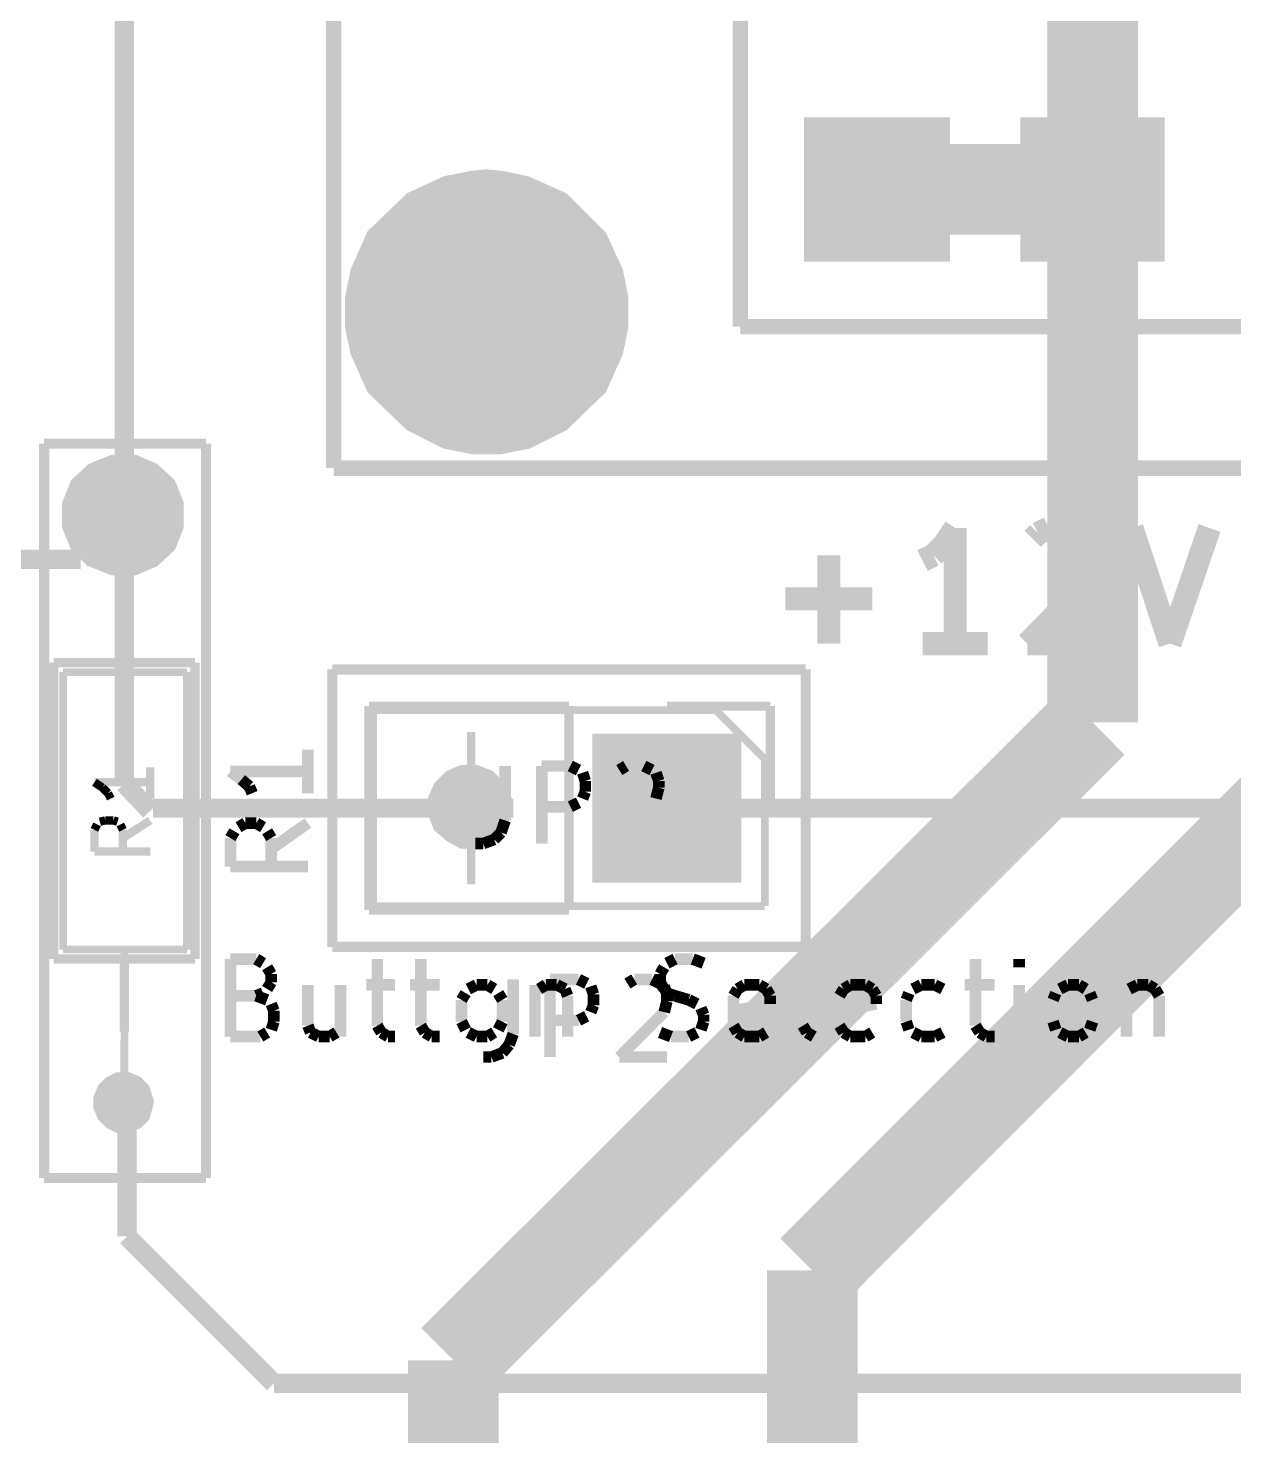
# Model space of a CAD drawing. Header units: millimetres. Extents: x 10 to 287, y 10 to 200.
# Drawn here: x 77.7 to 93.34, y 78.41 to 96.67 of the extents above; entities that cross this region are included whole.
import ezdxf

# ---------------------------------------------------------------- set-up
doc = ezdxf.new("R2010")
doc.units = ezdxf.units.MM
doc.layers.add('H', color=7, linetype='Continuous')
doc.layers.add('P', color=7, linetype='Continuous')

msp = doc.modelspace()

# ---------------------------------------------------------------- hatches: boundary and pattern name
at = {"layer": 'H', "linetype": 'Continuous'}
for points in [[(88.706, 94.121), (88.6, 94.121), (88.424, 94.192), (88.3, 94.333), (88.23, 94.492), (88.23, 94.597), (88.23, 94.686), (88.3, 94.862), (88.424, 94.985), (88.6, 95.074), (88.706, 95.074), (88.794, 95.074), (88.971, 94.985), (89.094, 94.862), (89.182, 94.686), (89.182, 94.597), (89.182, 94.492), (89.094, 94.333), (88.971, 94.192), (88.794, 94.121), (88.706, 94.121)], [(88.706, 94.121), (88.6, 94.121), (88.424, 94.192), (88.3, 94.333), (88.23, 94.492), (88.23, 94.597), (88.23, 94.686), (88.3, 94.862), (88.424, 94.985), (88.6, 95.074), (88.706, 95.074), (88.794, 95.074), (88.971, 94.985), (89.094, 94.862), (89.182, 94.686), (89.182, 94.597), (89.182, 94.492), (89.094, 94.333), (88.971, 94.192), (88.794, 94.121), (88.706, 94.121)], [(88.3, 94.139), (88.3, 95.003), (89.147, 95.003), (89.147, 94.139), (88.3, 94.139)], [(88.3, 94.139), (88.3, 95.003), (89.147, 95.003), (89.147, 94.139), (88.3, 94.139)], [(91.493, 94.121), (91.387, 94.121), (91.228, 94.192), (91.087, 94.333), (91.017, 94.492), (91.017, 94.597), (91.017, 94.686), (91.087, 94.862), (91.228, 94.985), (91.387, 95.074), (91.493, 95.074), (91.599, 95.074), (91.758, 94.985), (91.899, 94.862), (91.969, 94.686), (91.969, 94.597), (91.969, 94.492), (91.899, 94.333), (91.758, 94.192), (91.599, 94.121), (91.493, 94.121)], [(91.493, 94.121), (91.387, 94.121), (91.228, 94.192), (91.087, 94.333), (91.017, 94.492), (91.017, 94.597), (91.017, 94.686), (91.087, 94.862), (91.228, 94.985), (91.387, 95.074), (91.493, 95.074), (91.599, 95.074), (91.758, 94.985), (91.899, 94.862), (91.969, 94.686), (91.969, 94.597), (91.969, 94.492), (91.899, 94.333), (91.758, 94.192), (91.599, 94.121), (91.493, 94.121)], [(91.087, 94.139), (91.087, 95.003), (91.952, 95.003), (91.952, 94.139), (91.087, 94.139)], [(91.087, 94.139), (91.087, 95.003), (91.952, 95.003), (91.952, 94.139), (91.087, 94.139)], [(83.661, 91.193), (83.485, 91.211), (83.132, 91.281), (82.656, 91.493), (82.18, 91.987), (81.95, 92.445), (81.88, 92.798), (81.88, 92.975), (81.88, 93.169), (81.95, 93.504), (82.18, 93.98), (82.656, 94.456), (83.132, 94.686), (83.467, 94.756), (83.661, 94.756), (83.838, 94.756), (84.19, 94.686), (84.649, 94.456), (85.143, 93.98), (85.355, 93.504), (85.425, 93.169), (85.443, 92.975), (85.425, 92.798), (85.355, 92.445), (85.143, 91.987), (84.667, 91.493), (84.19, 91.281), (83.838, 91.211), (83.661, 91.193)], [(83.661, 91.193), (83.485, 91.211), (83.132, 91.281), (82.656, 91.493), (82.18, 91.987), (81.95, 92.445), (81.88, 92.798), (81.88, 92.975), (81.88, 93.169), (81.95, 93.504), (82.18, 93.98), (82.656, 94.456), (83.132, 94.686), (83.467, 94.756), (83.661, 94.756), (83.838, 94.756), (84.19, 94.686), (84.649, 94.456), (85.143, 93.98), (85.355, 93.504), (85.425, 93.169), (85.443, 92.975), (85.425, 92.798), (85.355, 92.445), (85.143, 91.987), (84.667, 91.493), (84.19, 91.281), (83.838, 91.211), (83.661, 91.193)], [(83.661, 91.405), (83.344, 91.422), (82.779, 91.652), (82.338, 92.093), (82.109, 92.657), (82.074, 92.975), (82.109, 93.31), (82.338, 93.857), (82.779, 94.298), (83.326, 94.544), (83.661, 94.562), (83.979, 94.544), (84.543, 94.298), (84.984, 93.857), (85.213, 93.31), (85.231, 92.975), (85.213, 92.657), (84.984, 92.093), (84.543, 91.652), (83.979, 91.422), (83.661, 91.405)], [(83.661, 91.405), (83.344, 91.422), (82.779, 91.652), (82.338, 92.093), (82.109, 92.657), (82.074, 92.975), (82.109, 93.31), (82.338, 93.857), (82.779, 94.298), (83.326, 94.544), (83.661, 94.562), (83.979, 94.544), (84.543, 94.298), (84.984, 93.857), (85.213, 93.31), (85.231, 92.975), (85.213, 92.657), (84.984, 92.093), (84.543, 91.652), (83.979, 91.422), (83.661, 91.405)], [(78.952, 89.623), (78.793, 89.623), (78.528, 89.747), (78.334, 89.941), (78.228, 90.205), (78.211, 90.346), (78.228, 90.488), (78.334, 90.752), (78.528, 90.964), (78.793, 91.07), (78.952, 91.087), (79.093, 91.07), (79.357, 90.964), (79.551, 90.752), (79.657, 90.488), (79.675, 90.346), (79.657, 90.205), (79.551, 89.941), (79.357, 89.747), (79.093, 89.623), (78.952, 89.623)], [(78.952, 89.623), (78.793, 89.623), (78.528, 89.747), (78.334, 89.941), (78.228, 90.205), (78.211, 90.346), (78.228, 90.488), (78.334, 90.752), (78.528, 90.964), (78.793, 91.07), (78.952, 91.087), (79.093, 91.07), (79.357, 90.964), (79.551, 90.752), (79.657, 90.488), (79.675, 90.346), (79.657, 90.205), (79.551, 89.941), (79.357, 89.747), (79.093, 89.623), (78.952, 89.623)], [(78.952, 90.029), (78.881, 90.029), (78.758, 90.082), (78.669, 90.17), (78.617, 90.276), (78.617, 90.346), (78.617, 90.417), (78.669, 90.523), (78.758, 90.629), (78.881, 90.664), (78.952, 90.682), (79.005, 90.664), (79.128, 90.629), (79.216, 90.523), (79.269, 90.417), (79.269, 90.346), (79.269, 90.276), (79.216, 90.17), (79.128, 90.082), (79.005, 90.029), (78.952, 90.029)], [(78.952, 90.029), (78.881, 90.029), (78.758, 90.082), (78.669, 90.17), (78.617, 90.276), (78.617, 90.346), (78.617, 90.417), (78.669, 90.523), (78.758, 90.629), (78.881, 90.664), (78.952, 90.682), (79.005, 90.664), (79.128, 90.629), (79.216, 90.523), (79.269, 90.417), (79.269, 90.346), (79.269, 90.276), (79.216, 90.17), (79.128, 90.082), (79.005, 90.029), (78.952, 90.029)], [(85.09, 85.654), (85.09, 87.454), (86.907, 87.454), (86.907, 85.654), (85.09, 85.654)], [(85.09, 85.654), (85.09, 87.454), (86.907, 87.454), (86.907, 85.654), (85.09, 85.654)], [(83.432, 86.095), (83.344, 86.095), (83.167, 86.166), (83.044, 86.289), (82.973, 86.466), (82.956, 86.572), (82.973, 86.66), (83.044, 86.836), (83.167, 86.96), (83.344, 87.048), (83.432, 87.048), (83.538, 87.048), (83.714, 86.96), (83.838, 86.836), (83.908, 86.66), (83.926, 86.572), (83.908, 86.466), (83.838, 86.289), (83.714, 86.166), (83.538, 86.095), (83.432, 86.095)], [(83.432, 86.095), (83.344, 86.095), (83.167, 86.166), (83.044, 86.289), (82.973, 86.466), (82.956, 86.572), (82.973, 86.66), (83.044, 86.836), (83.167, 86.96), (83.344, 87.048), (83.432, 87.048), (83.538, 87.048), (83.714, 86.96), (83.838, 86.836), (83.908, 86.66), (83.926, 86.572), (83.908, 86.466), (83.838, 86.289), (83.714, 86.166), (83.538, 86.095), (83.432, 86.095)], [(85.972, 86.095), (85.884, 86.095), (85.707, 86.166), (85.584, 86.289), (85.513, 86.466), (85.496, 86.572), (85.513, 86.66), (85.584, 86.836), (85.707, 86.96), (85.884, 87.048), (85.972, 87.048), (86.078, 87.048), (86.237, 86.96), (86.378, 86.836), (86.448, 86.66), (86.466, 86.572), (86.448, 86.466), (86.378, 86.289), (86.237, 86.166), (86.078, 86.095), (85.972, 86.095)], [(85.972, 86.095), (85.884, 86.095), (85.707, 86.166), (85.584, 86.289), (85.513, 86.466), (85.496, 86.572), (85.513, 86.66), (85.584, 86.836), (85.707, 86.96), (85.884, 87.048), (85.972, 87.048), (86.078, 87.048), (86.237, 86.96), (86.378, 86.836), (86.448, 86.66), (86.466, 86.572), (86.448, 86.466), (86.378, 86.289), (86.237, 86.166), (86.078, 86.095), (85.972, 86.095)], [(78.952, 82.391), (78.881, 82.409), (78.758, 82.462), (78.669, 82.55), (78.617, 82.656), (78.617, 82.726), (78.617, 82.797), (78.669, 82.903), (78.758, 83.009), (78.881, 83.062), (78.952, 83.062), (79.005, 83.062), (79.128, 83.009), (79.216, 82.903), (79.269, 82.797), (79.269, 82.726), (79.269, 82.656), (79.216, 82.55), (79.128, 82.462), (79.005, 82.409), (78.952, 82.391)], [(78.952, 82.391), (78.881, 82.409), (78.758, 82.462), (78.669, 82.55), (78.617, 82.656), (78.617, 82.726), (78.617, 82.797), (78.669, 82.903), (78.758, 83.009), (78.881, 83.062), (78.952, 83.062), (79.005, 83.062), (79.128, 83.009), (79.216, 82.903), (79.269, 82.797), (79.269, 82.726), (79.269, 82.656), (79.216, 82.55), (79.128, 82.462), (79.005, 82.409), (78.952, 82.391)]]:
    msp.add_hatch(color=256, dxfattribs=at).paths.add_polyline_path(points)

# ---------------------------------------------------------------- linework, layer by layer
at = {"layer": 'P'}
for points, const_width in [([(81.668, 118.269), (81.668, 90.964)], 0.2), ([(81.668, 118.269), (81.668, 90.964)], 0.2), ([(86.942, 114.9), (86.942, 92.798)], 0.2), ([(86.942, 114.9), (86.942, 92.798)], 0.2), ([(86.942, 114.9), (86.942, 92.798)], 0.2), ([(86.942, 114.9), (86.942, 92.798)], 0.2), ([(86.942, 114.9), (86.942, 92.798)], 0.2), ([(86.942, 114.9), (86.942, 92.798)], 0.2), ([(91.511, 94.58), (91.511, 108.497)], 1.177), ([(91.511, 94.58), (91.511, 108.497)], 1.177), ([(78.952, 99.801), (78.952, 90.329)], 0.25), ([(78.952, 99.801), (78.952, 90.329)], 0.25), ([(81.668, 97.614), (81.668, 90.964)], 0.2), ([(81.668, 97.614), (81.668, 90.964)], 0.2), ([(89.147, 94.156), (89.147, 95.003), (88.283, 95.003), (88.283, 94.156), (89.147, 94.156)], 1.027), ([(89.147, 94.156), (89.147, 95.003), (88.283, 95.003), (88.283, 94.156), (89.147, 94.156)], 1.027), ([(91.934, 94.156), (91.934, 95.003), (91.087, 95.003), (91.087, 94.156), (91.934, 94.156)], 1.027), ([(91.934, 94.156), (91.934, 95.003), (91.087, 95.003), (91.087, 94.156), (91.934, 94.156)], 1.027), ([(91.511, 94.58), (88.706, 94.58)], 1.177), ([(91.511, 94.58), (88.706, 94.58)], 1.177), ([(89.165, 94.597), (89.165, 94.703), (89.094, 94.88), (88.971, 95.003), (88.794, 95.074), (88.688, 95.074), (88.6, 95.074), (88.424, 95.003), (88.3, 94.88), (88.212, 94.703), (88.212, 94.597), (88.212, 94.509), (88.3, 94.333), (88.424, 94.209), (88.6, 94.139), (88.688, 94.121), (88.794, 94.139), (88.971, 94.209), (89.094, 94.333), (89.165, 94.509), (89.165, 94.597), (89.165, 94.597)], 0.132), ([(89.165, 94.597), (89.165, 94.703), (89.094, 94.88), (88.971, 95.003), (88.794, 95.074), (88.688, 95.074), (88.6, 95.074), (88.424, 95.003), (88.3, 94.88), (88.212, 94.703), (88.212, 94.597), (88.212, 94.509), (88.3, 94.333), (88.424, 94.209), (88.6, 94.139), (88.688, 94.121), (88.794, 94.139), (88.971, 94.209), (89.094, 94.333), (89.165, 94.509), (89.165, 94.597), (89.165, 94.597)], 0.132), ([(91.511, 87.665), (91.511, 94.58)], 1.177), ([(91.511, 87.665), (91.511, 94.58)], 1.177), ([(91.969, 94.597), (91.952, 94.703), (91.881, 94.88), (91.758, 95.003), (91.581, 95.074), (91.493, 95.074), (91.387, 95.074), (91.211, 95.003), (91.087, 94.88), (91.017, 94.703), (90.999, 94.597), (91.017, 94.509), (91.087, 94.333), (91.211, 94.209), (91.387, 94.139), (91.493, 94.121), (91.581, 94.139), (91.758, 94.209), (91.881, 94.333), (91.952, 94.509), (91.969, 94.597), (91.969, 94.597)], 0.132), ([(91.969, 94.597), (91.952, 94.703), (91.881, 94.88), (91.758, 95.003), (91.581, 95.074), (91.493, 95.074), (91.387, 95.074), (91.211, 95.003), (91.087, 94.88), (91.017, 94.703), (90.999, 94.597), (91.017, 94.509), (91.087, 94.333), (91.211, 94.209), (91.387, 94.139), (91.493, 94.121), (91.581, 94.139), (91.758, 94.209), (91.881, 94.333), (91.952, 94.509), (91.969, 94.597), (91.969, 94.597)], 0.132), ([(85.425, 92.992), (85.425, 93.169), (85.355, 93.521), (85.143, 93.98), (84.649, 94.474), (84.173, 94.686), (83.838, 94.756), (83.644, 94.774), (83.467, 94.756), (83.114, 94.686), (82.656, 94.474), (82.162, 93.998), (81.95, 93.521), (81.88, 93.169), (81.88, 92.992), (81.88, 92.798), (81.95, 92.463), (82.162, 91.987), (82.656, 91.511), (83.114, 91.281), (83.467, 91.211), (83.661, 91.211), (83.838, 91.211), (84.19, 91.281), (84.649, 91.511), (85.143, 91.987), (85.355, 92.463), (85.425, 92.798), (85.425, 92.992), (85.425, 92.992)], 0.132), ([(85.425, 92.992), (85.425, 93.169), (85.355, 93.521), (85.143, 93.98), (84.649, 94.474), (84.173, 94.686), (83.838, 94.756), (83.644, 94.774), (83.467, 94.756), (83.114, 94.686), (82.656, 94.474), (82.162, 93.998), (81.95, 93.521), (81.88, 93.169), (81.88, 92.992), (81.88, 92.798), (81.95, 92.463), (82.162, 91.987), (82.656, 91.511), (83.114, 91.281), (83.467, 91.211), (83.661, 91.211), (83.838, 91.211), (84.19, 91.281), (84.649, 91.511), (85.143, 91.987), (85.355, 92.463), (85.425, 92.798), (85.425, 92.992), (85.425, 92.992)], 0.132), ([(85.231, 92.992), (85.213, 93.31), (84.967, 93.874), (84.543, 94.298), (83.979, 94.544), (83.644, 94.562), (83.326, 94.544), (82.762, 94.298), (82.338, 93.874), (82.091, 93.31), (82.074, 92.992), (82.091, 92.657), (82.338, 92.093), (82.762, 91.669), (83.326, 91.422), (83.661, 91.405), (83.979, 91.422), (84.543, 91.669), (84.967, 92.093), (85.213, 92.657), (85.231, 92.992), (85.231, 92.992)], 0.132), ([(85.231, 92.992), (85.213, 93.31), (84.967, 93.874), (84.543, 94.298), (83.979, 94.544), (83.644, 94.562), (83.326, 94.544), (82.762, 94.298), (82.338, 93.874), (82.091, 93.31), (82.074, 92.992), (82.091, 92.657), (82.338, 92.093), (82.762, 91.669), (83.326, 91.422), (83.661, 91.405), (83.979, 91.422), (84.543, 91.669), (84.967, 92.093), (85.213, 92.657), (85.231, 92.992), (85.231, 92.992)], 0.132), ([(86.942, 92.798), (103.699, 92.798)], 0.2), ([(86.942, 92.798), (103.699, 92.798)], 0.2), ([(86.942, 92.798), (103.699, 92.798)], 0.2), ([(86.942, 92.798), (103.699, 92.798)], 0.2), ([(86.942, 92.798), (103.699, 92.798)], 0.2), ([(86.942, 92.798), (103.699, 92.798)], 0.2), ([(99.378, 92.075), (87.877, 80.557)], 1.177), ([(99.378, 92.075), (87.877, 80.557)], 1.177), ([(77.911, 91.281), (77.911, 81.756)], 0.132), ([(80.01, 91.281), (77.911, 91.281)], 0.132), ([(77.911, 91.281), (77.911, 81.756)], 0.132), ([(80.01, 91.281), (77.911, 91.281)], 0.132), ([(80.01, 81.756), (80.01, 91.281)], 0.132), ([(80.01, 81.756), (80.01, 91.281)], 0.132), ([(79.657, 90.364), (79.657, 90.505), (79.551, 90.77), (79.34, 90.964), (79.093, 91.07), (78.934, 91.087), (78.793, 91.07), (78.528, 90.964), (78.317, 90.77), (78.211, 90.505), (78.211, 90.364), (78.211, 90.205), (78.317, 89.941), (78.528, 89.747), (78.793, 89.641), (78.934, 89.623), (79.093, 89.641), (79.34, 89.747), (79.551, 89.941), (79.657, 90.205), (79.657, 90.364), (79.657, 90.364)], 0.132), ([(79.657, 90.364), (79.657, 90.505), (79.551, 90.77), (79.34, 90.964), (79.093, 91.07), (78.934, 91.087), (78.793, 91.07), (78.528, 90.964), (78.317, 90.77), (78.211, 90.505), (78.211, 90.364), (78.211, 90.205), (78.317, 89.941), (78.528, 89.747), (78.793, 89.641), (78.934, 89.623), (79.093, 89.641), (79.34, 89.747), (79.551, 89.941), (79.657, 90.205), (79.657, 90.364), (79.657, 90.364)], 0.132), ([(109.467, 90.964), (81.668, 90.964)], 0.2), ([(109.467, 90.964), (81.668, 90.964)], 0.2), ([(79.269, 90.364), (79.216, 90.54), (79.128, 90.629), (79.005, 90.682), (78.863, 90.682), (78.758, 90.629), (78.669, 90.54), (78.617, 90.417), (78.617, 90.293), (78.669, 90.17), (78.758, 90.082), (78.863, 90.029), (79.005, 90.029), (79.128, 90.082), (79.216, 90.17), (79.252, 90.293), (79.269, 90.364), (79.269, 90.364)], 0.132), ([(79.269, 90.364), (79.216, 90.54), (79.128, 90.629), (79.005, 90.682), (78.863, 90.682), (78.758, 90.629), (78.669, 90.54), (78.617, 90.417), (78.617, 90.293), (78.669, 90.17), (78.758, 90.082), (78.863, 90.029), (79.005, 90.029), (79.128, 90.082), (79.216, 90.17), (79.252, 90.293), (79.269, 90.364), (79.269, 90.364)], 0.132), ([(78.387, 89.782), (78.952, 90.329)], 0.25), ([(78.387, 89.782), (78.952, 90.329)], 0.25), ([(78.952, 86.872), (78.952, 90.329)], 0.25), ([(78.952, 86.872), (78.952, 90.329)], 0.25), ([(78.952, 90.329), (78.952, 88.318)], 0.1), ([(78.952, 90.329), (78.952, 88.318)], 0.1), ([(89.729, 90.188), (89.588, 89.976)], 0.3), ([(89.729, 90.188), (89.588, 89.976)], 0.3), ([(89.729, 88.688), (89.729, 90.188)], 0.3), ([(89.729, 88.688), (89.729, 90.188)], 0.3), ([(90.734, 90.047), (90.805, 90.117)], 0.3), ([(90.734, 90.047), (90.805, 90.117)], 0.3), ([(90.805, 90.117), (90.946, 90.188)], 0.3), ([(90.805, 90.117), (90.946, 90.188)], 0.3), ([(90.946, 90.188), (91.299, 90.188)], 0.3), ([(90.946, 90.188), (91.299, 90.188)], 0.3), ([(91.299, 90.188), (91.44, 90.117)], 0.3), ([(91.299, 90.188), (91.44, 90.117)], 0.3), ([(91.44, 90.117), (91.511, 90.047)], 0.3), ([(91.44, 90.117), (91.511, 90.047)], 0.3), ([(92.022, 90.188), (92.516, 88.688)], 0.3), ([(92.022, 90.188), (92.516, 88.688)], 0.3), ([(92.516, 88.688), (93.028, 90.188)], 0.3), ([(92.516, 88.688), (93.028, 90.188)], 0.3), ([(89.588, 89.976), (89.447, 89.835)], 0.3), ([(89.588, 89.976), (89.447, 89.835)], 0.3), ([(91.511, 90.047), (91.599, 89.905)], 0.3), ([(91.511, 90.047), (91.599, 89.905)], 0.3), ([(91.599, 89.905), (91.599, 89.764)], 0.3), ([(91.599, 89.905), (91.599, 89.764)], 0.3), ([(75.618, 89.782), (78.387, 89.782)], 0.25), ([(75.618, 89.782), (78.387, 89.782)], 0.25), ([(88.089, 88.688), (88.089, 89.835)], 0.3), ([(88.089, 88.688), (88.089, 89.835)], 0.3), ([(89.447, 89.835), (89.306, 89.764)], 0.3), ([(89.447, 89.835), (89.306, 89.764)], 0.3), ([(91.599, 89.764), (91.511, 89.553)], 0.3), ([(91.599, 89.764), (91.511, 89.553)], 0.3), ([(91.511, 89.553), (90.664, 88.688)], 0.3), ([(91.511, 89.553), (90.664, 88.688)], 0.3), ([(78.952, 89.394), (78.952, 88.441)], 0.12), ([(78.952, 89.394), (78.952, 88.441)], 0.12), ([(87.524, 89.27), (88.653, 89.27)], 0.3), ([(87.524, 89.27), (88.653, 89.27)], 0.3), ([(90.152, 88.688), (89.306, 88.688)], 0.3), ([(90.152, 88.688), (89.306, 88.688)], 0.3), ([(90.664, 88.688), (91.599, 88.688)], 0.3), ([(90.664, 88.688), (91.599, 88.688)], 0.3), ([(78.034, 88.441), (78.034, 84.596)], 0.12), ([(79.869, 88.441), (78.034, 88.441)], 0.12), ([(78.034, 88.441), (78.034, 84.596)], 0.12), ([(79.869, 88.441), (78.034, 88.441)], 0.12), ([(79.869, 84.596), (79.869, 88.441)], 0.12), ([(79.869, 84.596), (79.869, 88.441)], 0.12), ([(81.65, 88.353), (81.65, 84.755)], 0.132), ([(87.789, 88.353), (81.65, 88.353)], 0.132), ([(81.65, 88.353), (81.65, 84.755)], 0.132), ([(87.789, 88.353), (81.65, 88.353)], 0.132), ([(87.789, 84.755), (87.789, 88.353)], 0.132), ([(87.789, 84.755), (87.789, 88.353)], 0.132), ([(78.158, 88.318), (78.158, 84.72)], 0.1), ([(79.763, 88.318), (78.158, 88.318)], 0.1), ([(78.158, 88.318), (78.158, 84.72)], 0.1), ([(79.763, 88.318), (78.158, 88.318)], 0.1), ([(79.763, 84.72), (79.763, 88.318)], 0.1), ([(79.763, 84.72), (79.763, 88.318)], 0.1), ([(83.22, 79.393), (91.511, 87.665)], 1.177), ([(83.22, 79.393), (91.511, 87.665)], 1.177), ([(84.72, 87.877), (82.127, 87.877)], 0.12), ([(82.127, 87.877), (82.127, 85.231)], 0.12), ([(84.72, 87.877), (82.127, 87.877)], 0.12), ([(82.127, 87.877), (82.127, 85.231)], 0.12), ([(82.18, 87.824), (86.625, 87.824)], 0.1), ([(82.18, 85.284), (82.18, 87.824)], 0.1), ([(82.18, 87.824), (86.625, 87.824)], 0.1), ([(82.18, 85.284), (82.18, 87.824)], 0.1), ([(84.72, 87.877), (84.72, 85.231)], 0.12), ([(84.72, 87.877), (84.72, 85.231)], 0.12), ([(85.99, 87.877), (87.33, 87.877)], 0.12), ([(85.99, 87.877), (87.33, 87.877)], 0.12), ([(86.625, 87.824), (87.26, 87.189)], 0.1), ([(86.625, 87.824), (87.26, 87.189)], 0.1), ([(87.33, 87.877), (87.33, 86.554)], 0.12), ([(87.33, 87.877), (87.33, 86.554)], 0.12), ([(83.503, 86.554), (83.397, 86.554)], 1.978), ([(83.503, 86.554), (83.397, 86.554)], 1.978), ([(85.09, 87.454), (86.889, 87.454), (86.889, 85.654), (85.09, 85.654), (85.09, 87.454)], 0.132), ([(85.09, 87.454), (86.889, 87.454), (86.889, 85.654), (85.09, 85.654), (85.09, 87.454)], 0.132), ([(81.333, 87.313), (81.333, 86.748)], 0.15), ([(81.333, 87.313), (81.333, 86.748)], 0.15), ([(79.287, 87.083), (79.287, 86.678)], 0.108), ([(79.287, 87.083), (79.287, 86.678)], 0.108), ([(81.333, 87.03), (80.328, 87.03)], 0.15), ([(80.328, 87.03), (80.469, 86.924)], 0.15), ([(81.333, 87.03), (80.328, 87.03)], 0.15), ([(80.328, 87.03), (80.469, 86.924)], 0.15), ([(83.908, 86.572), (83.908, 86.678), (83.838, 86.836), (83.697, 86.977), (83.52, 87.048), (83.432, 87.048), (83.326, 87.048), (83.167, 86.977), (83.026, 86.836), (82.956, 86.678), (82.956, 86.572), (82.956, 86.483), (83.026, 86.307), (83.167, 86.184), (83.326, 86.095), (83.432, 86.095), (83.52, 86.095), (83.697, 86.184), (83.838, 86.307), (83.908, 86.483), (83.908, 86.572), (83.908, 86.572)], 0.132), ([(83.908, 86.572), (83.908, 86.678), (83.838, 86.836), (83.697, 86.977), (83.52, 87.048), (83.432, 87.048), (83.326, 87.048), (83.167, 86.977), (83.026, 86.836), (82.956, 86.678), (82.956, 86.572), (82.956, 86.483), (83.026, 86.307), (83.167, 86.184), (83.326, 86.095), (83.432, 86.095), (83.52, 86.095), (83.697, 86.184), (83.838, 86.307), (83.908, 86.483), (83.908, 86.572), (83.908, 86.572)], 0.132), ([(83.891, 87.101), (83.891, 86.395)], 0.15), ([(83.891, 87.101), (83.891, 86.395)], 0.15), ([(84.367, 86.095), (84.367, 87.101)], 0.15), ([(84.367, 87.101), (84.737, 87.101)], 0.15), ([(84.367, 86.095), (84.367, 87.101)], 0.15), ([(84.367, 87.101), (84.737, 87.101)], 0.15), ([(84.737, 87.101), (84.843, 87.048)], 0.15), ([(84.737, 87.101), (84.843, 87.048)], 0.15), ([(85.372, 87.048), (85.46, 87.101)], 0.15), ([(85.372, 87.048), (85.46, 87.101)], 0.15), ([(85.46, 87.101), (85.69, 87.101)], 0.15), ([(85.46, 87.101), (85.69, 87.101)], 0.15), ([(86.448, 86.572), (86.448, 86.678), (86.378, 86.836), (86.237, 86.977), (86.06, 87.048), (85.972, 87.048), (85.866, 87.048), (85.707, 86.977), (85.566, 86.836), (85.496, 86.678), (85.496, 86.572), (85.496, 86.483), (85.566, 86.307), (85.707, 86.184), (85.866, 86.095), (85.972, 86.095), (86.06, 86.095), (86.237, 86.184), (86.378, 86.307), (86.448, 86.483), (86.448, 86.572), (86.448, 86.572)], 0.132), ([(86.448, 86.572), (86.448, 86.678), (86.378, 86.836), (86.237, 86.977), (86.06, 87.048), (85.972, 87.048), (85.866, 87.048), (85.707, 86.977), (85.566, 86.836), (85.496, 86.678), (85.496, 86.572), (85.496, 86.483), (85.566, 86.307), (85.707, 86.184), (85.866, 86.095), (85.972, 86.095), (86.06, 86.095), (86.237, 86.184), (86.378, 86.307), (86.448, 86.483), (86.448, 86.572), (86.448, 86.572)], 0.132), ([(85.69, 87.101), (85.796, 87.048)], 0.15), ([(85.69, 87.101), (85.796, 87.048)], 0.15), ([(87.26, 87.189), (87.26, 85.284)], 0.1), ([(87.26, 87.189), (87.26, 85.284)], 0.1), ([(79.287, 86.889), (78.564, 86.889)], 0.108), ([(78.564, 86.889), (78.669, 86.819)], 0.108), ([(79.287, 86.889), (78.564, 86.889)], 0.108), ([(78.564, 86.889), (78.669, 86.819)], 0.108), ([(79.287, 86.519), (78.952, 86.872)], 0.25), ([(79.287, 86.519), (78.952, 86.872)], 0.25), ([(80.469, 86.924), (80.574, 86.836)], 0.15), ([(80.469, 86.924), (80.574, 86.836)], 0.15), ([(84.896, 87.013), (84.931, 86.907)], 0.15), ([(84.896, 87.013), (84.931, 86.907)], 0.15), ([(84.931, 86.907), (84.931, 86.766)], 0.15), ([(84.931, 86.907), (84.931, 86.766)], 0.15), ([(85.848, 87.013), (85.884, 86.907)], 0.15), ([(85.848, 87.013), (85.884, 86.907)], 0.15), ([(85.884, 86.907), (85.884, 86.819)], 0.15), ([(85.884, 86.907), (85.884, 86.819)], 0.15), ([(78.669, 86.819), (78.74, 86.748)], 0.108), ([(78.669, 86.819), (78.74, 86.748)], 0.108), ([(78.74, 86.748), (78.775, 86.678)], 0.108), ([(78.74, 86.748), (78.775, 86.678)], 0.108), ([(80.574, 86.836), (80.61, 86.748)], 0.15), ([(80.574, 86.836), (80.61, 86.748)], 0.15), ([(84.931, 86.766), (84.896, 86.678)], 0.15), ([(84.931, 86.766), (84.896, 86.678)], 0.15), ([(85.848, 86.678), (85.266, 86.095)], 0.15), ([(85.848, 86.678), (85.266, 86.095)], 0.15), ([(85.884, 86.819), (85.848, 86.678)], 0.15), ([(85.884, 86.819), (85.848, 86.678)], 0.15), ([(79.322, 86.554), (83.996, 86.554)], 0.25), ([(79.322, 86.554), (83.996, 86.554)], 0.25), ([(84.737, 86.572), (84.367, 86.572)], 0.15), ([(84.737, 86.572), (84.367, 86.572)], 0.15), ([(84.843, 86.625), (84.737, 86.572)], 0.15), ([(84.843, 86.625), (84.737, 86.572)], 0.15), ([(85.99, 86.554), (96.996, 86.554)], 0.25), ([(85.99, 86.554), (96.996, 86.554)], 0.25), ([(78.564, 86.272), (78.599, 86.342)], 0.108), ([(78.564, 86.272), (78.599, 86.342)], 0.108), ([(78.634, 86.378), (78.705, 86.395)], 0.108), ([(78.634, 86.378), (78.705, 86.395)], 0.108), ([(78.705, 86.395), (78.811, 86.395)], 0.108), ([(78.705, 86.395), (78.811, 86.395)], 0.108), ([(78.811, 86.395), (78.863, 86.378)], 0.108), ([(78.811, 86.395), (78.863, 86.378)], 0.108), ([(78.899, 86.342), (78.934, 86.272)], 0.108), ([(78.899, 86.342), (78.934, 86.272)], 0.108), ([(79.287, 86.395), (78.934, 86.166)], 0.108), ([(79.287, 86.395), (78.934, 86.166)], 0.108), ([(80.433, 86.307), (80.522, 86.36)], 0.15), ([(80.433, 86.307), (80.522, 86.36)], 0.15), ([(80.522, 86.36), (80.663, 86.36)], 0.15), ([(80.522, 86.36), (80.663, 86.36)], 0.15), ([(80.663, 86.36), (80.751, 86.307)], 0.15), ([(80.663, 86.36), (80.751, 86.307)], 0.15), ([(81.333, 86.36), (80.857, 86.025)], 0.15), ([(81.333, 86.36), (80.857, 86.025)], 0.15), ([(83.891, 86.395), (83.838, 86.237)], 0.15), ([(83.891, 86.395), (83.838, 86.237)], 0.15), ([(78.564, 85.99), (78.564, 86.272)], 0.108), ([(78.564, 85.99), (78.564, 86.272)], 0.108), ([(78.934, 86.272), (78.934, 85.99)], 0.108), ([(78.934, 86.272), (78.934, 85.99)], 0.108), ([(80.328, 86.166), (80.38, 86.254)], 0.15), ([(80.328, 86.166), (80.38, 86.254)], 0.15), ([(80.328, 85.796), (80.328, 86.166)], 0.15), ([(80.328, 85.796), (80.328, 86.166)], 0.15), ([(80.804, 86.254), (80.857, 86.166)], 0.15), ([(80.804, 86.254), (80.857, 86.166)], 0.15), ([(80.857, 86.166), (80.857, 85.796)], 0.15), ([(80.857, 86.166), (80.857, 85.796)], 0.15), ([(83.749, 86.148), (83.608, 86.095)], 0.15), ([(83.749, 86.148), (83.608, 86.095)], 0.15), ([(83.838, 86.237), (83.749, 86.148)], 0.15), ([(83.838, 86.237), (83.749, 86.148)], 0.15), ([(79.287, 85.99), (78.564, 85.99)], 0.108), ([(79.287, 85.99), (78.564, 85.99)], 0.108), ([(83.608, 86.095), (83.503, 86.095)], 0.15), ([(83.608, 86.095), (83.503, 86.095)], 0.15), ([(85.266, 86.095), (85.884, 86.095)], 0.15), ([(85.266, 86.095), (85.884, 86.095)], 0.15), ([(81.333, 85.796), (80.328, 85.796)], 0.15), ([(81.333, 85.796), (80.328, 85.796)], 0.15), ([(84.72, 85.231), (82.127, 85.231)], 0.12), ([(84.72, 85.231), (82.127, 85.231)], 0.12), ([(87.26, 85.284), (82.18, 85.284)], 0.1), ([(87.26, 85.284), (82.18, 85.284)], 0.1), ([(78.158, 84.72), (79.763, 84.72)], 0.1), ([(78.158, 84.72), (79.763, 84.72)], 0.1), ([(78.952, 82.709), (78.952, 84.72)], 0.1), ([(78.952, 82.709), (78.952, 84.72)], 0.1), ([(81.65, 84.755), (87.789, 84.755)], 0.132), ([(81.65, 84.755), (87.789, 84.755)], 0.132), ([(78.034, 84.596), (79.869, 84.596)], 0.12), ([(78.034, 84.596), (79.869, 84.596)], 0.12), ([(78.952, 83.661), (78.952, 84.596)], 0.12), ([(78.952, 83.661), (78.952, 84.596)], 0.12), ([(80.328, 83.591), (80.328, 84.596)], 0.15), ([(80.328, 84.596), (80.663, 84.596)], 0.15), ([(80.328, 83.591), (80.328, 84.596)], 0.15), ([(80.328, 84.596), (80.663, 84.596)], 0.15), ([(80.663, 84.596), (80.751, 84.543)], 0.15), ([(80.663, 84.596), (80.751, 84.543)], 0.15), ([(80.804, 84.49), (80.857, 84.402)], 0.15), ([(80.804, 84.49), (80.857, 84.402)], 0.15), ([(82.233, 84.596), (82.233, 83.732)], 0.15), ([(82.233, 84.596), (82.233, 83.732)], 0.15), ([(82.797, 84.596), (82.797, 83.732)], 0.15), ([(82.797, 84.596), (82.797, 83.732)], 0.15), ([(85.901, 84.402), (85.954, 84.49)], 0.15), ([(85.901, 84.402), (85.954, 84.49)], 0.15), ([(85.99, 84.543), (86.095, 84.596)], 0.15), ([(85.99, 84.543), (86.095, 84.596)], 0.15), ([(86.095, 84.596), (86.325, 84.596)], 0.15), ([(86.095, 84.596), (86.325, 84.596)], 0.15), ([(86.325, 84.596), (86.466, 84.543)], 0.15), ([(86.325, 84.596), (86.466, 84.543)], 0.15), ([(87.753, 83.732), (87.753, 84.596)], 0.15), ([(87.753, 83.732), (87.753, 84.596)], 0.15), ([(89.994, 84.596), (89.994, 83.732)], 0.15), ([(89.994, 84.596), (89.994, 83.732)], 0.15), ([(90.558, 84.596), (90.558, 84.49)], 0.15), ([(90.558, 84.596), (90.558, 84.49)], 0.15), ([(80.857, 84.296), (80.804, 84.208)], 0.15), ([(80.857, 84.296), (80.804, 84.208)], 0.15), ([(80.857, 84.402), (80.857, 84.296)], 0.15), ([(80.857, 84.402), (80.857, 84.296)], 0.15), ([(83.996, 84.332), (83.996, 83.626)], 0.15), ([(83.996, 84.332), (83.996, 83.626)], 0.15), ([(84.473, 83.326), (84.473, 84.332)], 0.15), ([(84.473, 84.332), (84.843, 84.332)], 0.15), ([(84.473, 83.326), (84.473, 84.332)], 0.15), ([(84.473, 84.332), (84.843, 84.332)], 0.15), ([(84.843, 84.332), (84.949, 84.279)], 0.15), ([(84.843, 84.332), (84.949, 84.279)], 0.15), ([(85.478, 84.279), (85.566, 84.332)], 0.15), ([(85.478, 84.279), (85.566, 84.332)], 0.15), ([(85.566, 84.332), (85.796, 84.332)], 0.15), ([(85.566, 84.332), (85.796, 84.332)], 0.15), ([(85.796, 84.332), (85.901, 84.279)], 0.15), ([(85.796, 84.332), (85.901, 84.279)], 0.15), ([(85.901, 84.296), (85.901, 84.402)], 0.15), ([(85.901, 84.296), (85.901, 84.402)], 0.15), ([(85.954, 84.208), (85.901, 84.296)], 0.15), ([(85.954, 84.208), (85.901, 84.296)], 0.15), ([(80.663, 84.12), (80.328, 84.12)], 0.15), ([(80.663, 84.12), (80.328, 84.12)], 0.15), ([(80.751, 84.155), (80.663, 84.12)], 0.15), ([(80.751, 84.155), (80.663, 84.12)], 0.15), ([(80.663, 84.12), (80.804, 84.067)], 0.15), ([(80.663, 84.12), (80.804, 84.067)], 0.15), ([(81.333, 84.261), (81.333, 83.732)], 0.15), ([(81.333, 84.261), (81.333, 83.732)], 0.15), ([(81.756, 84.261), (81.756, 83.591)], 0.15), ([(81.756, 84.261), (81.756, 83.591)], 0.15), ([(82.091, 84.261), (82.462, 84.261)], 0.15), ([(82.091, 84.261), (82.462, 84.261)], 0.15), ([(82.656, 84.261), (83.044, 84.261)], 0.15), ([(82.656, 84.261), (83.044, 84.261)], 0.15), ([(83.326, 84.067), (83.379, 84.155)], 0.15), ([(83.326, 84.067), (83.379, 84.155)], 0.15), ([(83.414, 84.208), (83.52, 84.261)], 0.15), ([(83.414, 84.208), (83.52, 84.261)], 0.15), ([(83.52, 84.261), (83.661, 84.261)], 0.15), ([(83.52, 84.261), (83.661, 84.261)], 0.15), ([(83.661, 84.261), (83.749, 84.208)], 0.15), ([(83.661, 84.261), (83.749, 84.208)], 0.15), ([(83.802, 84.155), (83.855, 84.067)], 0.15), ([(83.802, 84.155), (83.855, 84.067)], 0.15), ([(84.279, 84.261), (84.279, 83.591)], 0.15), ([(84.279, 84.261), (84.279, 83.591)], 0.15), ([(84.332, 84.208), (84.42, 84.261)], 0.15), ([(84.332, 84.208), (84.42, 84.261)], 0.15), ([(84.42, 84.261), (84.561, 84.261)], 0.15), ([(84.42, 84.261), (84.561, 84.261)], 0.15), ([(84.561, 84.261), (84.667, 84.208)], 0.15), ([(84.561, 84.261), (84.667, 84.208)], 0.15), ([(84.667, 84.208), (84.702, 84.12)], 0.15), ([(84.667, 84.208), (84.702, 84.12)], 0.15), ([(84.702, 84.12), (84.702, 83.591)], 0.15), ([(84.702, 84.12), (84.702, 83.591)], 0.15), ([(85.002, 84.243), (85.037, 84.138)], 0.15), ([(85.002, 84.243), (85.037, 84.138)], 0.15), ([(85.037, 84.138), (85.037, 83.996)], 0.15), ([(85.037, 84.138), (85.037, 83.996)], 0.15), ([(85.954, 84.243), (85.99, 84.138)], 0.15), ([(85.954, 84.243), (85.99, 84.138)], 0.15), ([(86.095, 84.12), (85.99, 84.155)], 0.15), ([(86.095, 84.12), (85.99, 84.155)], 0.15), ([(85.99, 84.138), (85.99, 84.049)], 0.15), ([(85.99, 84.138), (85.99, 84.049)], 0.15), ([(86.272, 84.067), (86.095, 84.12)], 0.15), ([(86.272, 84.067), (86.095, 84.12)], 0.15), ([(86.854, 84.12), (86.907, 84.208)], 0.15), ([(86.854, 84.12), (86.907, 84.208)], 0.15), ([(86.854, 83.732), (86.854, 84.12)], 0.15), ([(86.854, 83.732), (86.854, 84.12)], 0.15), ([(86.907, 84.208), (86.995, 84.261)], 0.15), ([(86.907, 84.208), (86.995, 84.261)], 0.15), ([(86.995, 84.261), (87.189, 84.261)], 0.15), ([(86.995, 84.261), (87.189, 84.261)], 0.15), ([(87.189, 84.261), (87.277, 84.208)], 0.15), ([(87.189, 84.261), (87.277, 84.208)], 0.15), ([(87.277, 84.208), (87.33, 84.12)], 0.15), ([(87.277, 84.208), (87.33, 84.12)], 0.15), ([(87.33, 84.12), (87.33, 84.014)], 0.15), ([(87.33, 84.12), (87.33, 84.014)], 0.15), ([(88.23, 84.12), (88.283, 84.208)], 0.15), ([(88.23, 84.12), (88.283, 84.208)], 0.15), ([(88.23, 83.732), (88.23, 84.12)], 0.15), ([(88.23, 83.732), (88.23, 84.12)], 0.15), ([(88.283, 84.208), (88.371, 84.261)], 0.15), ([(88.283, 84.208), (88.371, 84.261)], 0.15), ([(88.371, 84.261), (88.565, 84.261)], 0.15), ([(88.371, 84.261), (88.565, 84.261)], 0.15), ([(88.565, 84.261), (88.653, 84.208)], 0.15), ([(88.565, 84.261), (88.653, 84.208)], 0.15), ([(88.653, 84.208), (88.706, 84.12)], 0.15), ([(88.653, 84.208), (88.706, 84.12)], 0.15), ([(88.706, 84.12), (88.706, 84.014)], 0.15), ([(88.706, 84.12), (88.706, 84.014)], 0.15), ([(89.094, 84.067), (89.129, 84.155)], 0.15), ([(89.094, 84.067), (89.129, 84.155)], 0.15), ([(89.182, 84.208), (89.288, 84.261)], 0.15), ([(89.182, 84.208), (89.288, 84.261)], 0.15), ([(89.288, 84.261), (89.464, 84.261)], 0.15), ([(89.288, 84.261), (89.464, 84.261)], 0.15), ([(89.464, 84.261), (89.57, 84.208)], 0.15), ([(89.464, 84.261), (89.57, 84.208)], 0.15), ([(89.853, 84.261), (90.241, 84.261)], 0.15), ([(89.853, 84.261), (90.241, 84.261)], 0.15), ([(90.558, 83.591), (90.558, 84.261)], 0.15), ([(90.558, 83.591), (90.558, 84.261)], 0.15), ([(90.999, 84.067), (91.034, 84.155)], 0.15), ([(90.999, 84.067), (91.034, 84.155)], 0.15), ([(91.087, 84.208), (91.193, 84.261)], 0.15), ([(91.087, 84.208), (91.193, 84.261)], 0.15), ([(91.193, 84.261), (91.334, 84.261)], 0.15), ([(91.193, 84.261), (91.334, 84.261)], 0.15), ([(91.334, 84.261), (91.422, 84.208)], 0.15), ([(91.334, 84.261), (91.422, 84.208)], 0.15), ([(91.475, 84.155), (91.511, 84.067)], 0.15), ([(91.475, 84.155), (91.511, 84.067)], 0.15), ([(91.952, 84.261), (91.952, 83.591)], 0.15), ([(91.952, 84.261), (91.952, 83.591)], 0.15), ([(91.987, 84.208), (92.093, 84.261)], 0.15), ([(91.987, 84.208), (92.093, 84.261)], 0.15), ([(92.093, 84.261), (92.234, 84.261)], 0.15), ([(92.093, 84.261), (92.234, 84.261)], 0.15), ([(92.234, 84.261), (92.322, 84.208)], 0.15), ([(92.234, 84.261), (92.322, 84.208)], 0.15), ([(92.322, 84.208), (92.375, 84.12)], 0.15), ([(92.322, 84.208), (92.375, 84.12)], 0.15), ([(92.375, 84.12), (92.375, 83.591)], 0.15), ([(92.375, 84.12), (92.375, 83.591)], 0.15), ([(80.857, 84.014), (80.892, 83.926)], 0.15), ([(80.857, 84.014), (80.892, 83.926)], 0.15), ([(80.892, 83.926), (80.892, 83.785)], 0.15), ([(80.892, 83.926), (80.892, 83.785)], 0.15), ([(83.326, 83.785), (83.326, 84.067)], 0.15), ([(83.326, 83.785), (83.326, 84.067)], 0.15), ([(83.855, 84.067), (83.855, 83.785)], 0.15), ([(83.855, 84.067), (83.855, 83.785)], 0.15), ([(85.037, 83.996), (85.002, 83.908)], 0.15), ([(85.037, 83.996), (85.002, 83.908)], 0.15), ([(85.99, 84.049), (85.954, 83.908)], 0.15), ([(85.99, 84.049), (85.954, 83.908)], 0.15), ([(86.378, 84.014), (86.272, 84.067)], 0.15), ([(86.378, 84.014), (86.272, 84.067)], 0.15), ([(86.466, 83.873), (86.431, 83.961)], 0.15), ([(86.466, 83.873), (86.431, 83.961)], 0.15), ([(87.33, 84.014), (86.854, 83.926)], 0.15), ([(87.33, 84.014), (86.854, 83.926)], 0.15), ([(88.706, 84.014), (88.23, 83.926)], 0.15), ([(88.706, 84.014), (88.23, 83.926)], 0.15), ([(89.094, 83.785), (89.094, 84.067)], 0.15), ([(89.094, 83.785), (89.094, 84.067)], 0.15), ([(90.999, 83.785), (90.999, 84.067)], 0.15), ([(90.999, 83.785), (90.999, 84.067)], 0.15), ([(91.511, 84.067), (91.511, 83.785)], 0.15), ([(91.511, 84.067), (91.511, 83.785)], 0.15), ([(80.892, 83.785), (80.857, 83.679)], 0.15), ([(80.892, 83.785), (80.857, 83.679)], 0.15), ([(83.379, 83.679), (83.326, 83.785)], 0.15), ([(83.379, 83.679), (83.326, 83.785)], 0.15), ([(83.855, 83.785), (83.802, 83.679)], 0.15), ([(83.855, 83.785), (83.802, 83.679)], 0.15), ([(84.843, 83.802), (84.473, 83.802)], 0.15), ([(84.843, 83.802), (84.473, 83.802)], 0.15), ([(84.949, 83.855), (84.843, 83.802)], 0.15), ([(84.949, 83.855), (84.843, 83.802)], 0.15), ([(85.954, 83.908), (85.372, 83.326)], 0.15), ([(85.954, 83.908), (85.372, 83.326)], 0.15), ([(86.431, 83.679), (86.466, 83.785)], 0.15), ([(86.431, 83.679), (86.466, 83.785)], 0.15), ([(86.466, 83.785), (86.466, 83.873)], 0.15), ([(86.466, 83.785), (86.466, 83.873)], 0.15), ([(89.129, 83.679), (89.094, 83.785)], 0.15), ([(89.129, 83.679), (89.094, 83.785)], 0.15), ([(91.034, 83.679), (90.999, 83.785)], 0.15), ([(91.034, 83.679), (90.999, 83.785)], 0.15), ([(91.511, 83.785), (91.475, 83.679)], 0.15), ([(91.511, 83.785), (91.475, 83.679)], 0.15), ([(80.716, 83.591), (80.328, 83.591)], 0.15), ([(80.716, 83.591), (80.328, 83.591)], 0.15), ([(80.804, 83.644), (80.716, 83.591)], 0.15), ([(80.804, 83.644), (80.716, 83.591)], 0.15), ([(81.333, 83.732), (81.368, 83.644)], 0.15), ([(81.333, 83.732), (81.368, 83.644)], 0.15), ([(81.368, 83.644), (81.474, 83.591)], 0.15), ([(81.368, 83.644), (81.474, 83.591)], 0.15), ([(81.474, 83.591), (81.615, 83.591)], 0.15), ([(81.474, 83.591), (81.615, 83.591)], 0.15), ([(81.615, 83.591), (81.703, 83.644)], 0.15), ([(81.615, 83.591), (81.703, 83.644)], 0.15), ([(82.233, 83.732), (82.285, 83.644)], 0.15), ([(82.233, 83.732), (82.285, 83.644)], 0.15), ([(82.285, 83.644), (82.374, 83.591)], 0.15), ([(82.285, 83.644), (82.374, 83.591)], 0.15), ([(82.374, 83.591), (82.462, 83.591)], 0.15), ([(82.374, 83.591), (82.462, 83.591)], 0.15), ([(82.797, 83.732), (82.85, 83.644)], 0.15), ([(82.797, 83.732), (82.85, 83.644)], 0.15), ([(82.85, 83.644), (82.938, 83.591)], 0.15), ([(82.85, 83.644), (82.938, 83.591)], 0.15), ([(82.938, 83.591), (83.044, 83.591)], 0.15), ([(82.938, 83.591), (83.044, 83.591)], 0.15), ([(83.52, 83.591), (83.414, 83.644)], 0.15), ([(83.52, 83.591), (83.414, 83.644)], 0.15), ([(83.661, 83.591), (83.52, 83.591)], 0.15), ([(83.661, 83.591), (83.52, 83.591)], 0.15), ([(83.749, 83.644), (83.661, 83.591)], 0.15), ([(83.749, 83.644), (83.661, 83.591)], 0.15), ([(83.996, 83.626), (83.943, 83.485)], 0.15), ([(83.996, 83.626), (83.943, 83.485)], 0.15), ([(85.901, 83.644), (86.043, 83.591)], 0.15), ([(85.901, 83.644), (86.043, 83.591)], 0.15), ([(86.043, 83.591), (86.272, 83.591)], 0.15), ([(86.043, 83.591), (86.272, 83.591)], 0.15), ([(86.272, 83.591), (86.378, 83.644)], 0.15), ([(86.272, 83.591), (86.378, 83.644)], 0.15), ([(86.907, 83.644), (86.854, 83.732)], 0.15), ([(86.907, 83.644), (86.854, 83.732)], 0.15), ([(86.995, 83.591), (86.907, 83.644)], 0.15), ([(86.995, 83.591), (86.907, 83.644)], 0.15), ([(87.189, 83.591), (86.995, 83.591)], 0.15), ([(87.189, 83.591), (86.995, 83.591)], 0.15), ([(87.277, 83.644), (87.189, 83.591)], 0.15), ([(87.277, 83.644), (87.189, 83.591)], 0.15), ([(87.806, 83.644), (87.753, 83.732)], 0.15), ([(87.806, 83.644), (87.753, 83.732)], 0.15), ([(87.895, 83.591), (87.806, 83.644)], 0.15), ([(87.895, 83.591), (87.806, 83.644)], 0.15), ([(88.283, 83.644), (88.23, 83.732)], 0.15), ([(88.283, 83.644), (88.23, 83.732)], 0.15), ([(88.371, 83.591), (88.283, 83.644)], 0.15), ([(88.371, 83.591), (88.283, 83.644)], 0.15), ([(88.565, 83.591), (88.371, 83.591)], 0.15), ([(88.565, 83.591), (88.371, 83.591)], 0.15), ([(88.653, 83.644), (88.565, 83.591)], 0.15), ([(88.653, 83.644), (88.565, 83.591)], 0.15), ([(89.288, 83.591), (89.182, 83.644)], 0.15), ([(89.288, 83.591), (89.182, 83.644)], 0.15), ([(89.464, 83.591), (89.288, 83.591)], 0.15), ([(89.464, 83.591), (89.288, 83.591)], 0.15), ([(89.57, 83.644), (89.464, 83.591)], 0.15), ([(89.57, 83.644), (89.464, 83.591)], 0.15), ([(89.994, 83.732), (90.047, 83.644)], 0.15), ([(89.994, 83.732), (90.047, 83.644)], 0.15), ([(90.047, 83.644), (90.135, 83.591)], 0.15), ([(90.047, 83.644), (90.135, 83.591)], 0.15), ([(90.135, 83.591), (90.241, 83.591)], 0.15), ([(90.135, 83.591), (90.241, 83.591)], 0.15), ([(91.193, 83.591), (91.087, 83.644)], 0.15), ([(91.193, 83.591), (91.087, 83.644)], 0.15), ([(91.334, 83.591), (91.193, 83.591)], 0.15), ([(91.334, 83.591), (91.193, 83.591)], 0.15), ([(91.422, 83.644), (91.334, 83.591)], 0.15), ([(91.422, 83.644), (91.334, 83.591)], 0.15), ([(79.005, 82.709), (78.899, 82.709)], 1.678), ([(79.005, 82.709), (78.899, 82.709)], 1.678), ([(83.855, 83.379), (83.714, 83.326)], 0.15), ([(83.855, 83.379), (83.714, 83.326)], 0.15), ([(83.943, 83.485), (83.855, 83.379)], 0.15), ([(83.943, 83.485), (83.855, 83.379)], 0.15), ([(83.714, 83.326), (83.608, 83.326)], 0.15), ([(83.714, 83.326), (83.608, 83.326)], 0.15), ([(85.372, 83.326), (85.99, 83.326)], 0.15), ([(85.372, 83.326), (85.99, 83.326)], 0.15), ([(79.269, 82.744), (79.216, 82.92), (79.128, 83.009), (79.005, 83.062), (78.863, 83.062), (78.758, 83.009), (78.669, 82.92), (78.617, 82.797), (78.617, 82.673), (78.669, 82.55), (78.758, 82.462), (78.863, 82.409), (79.005, 82.409), (79.128, 82.462), (79.216, 82.55), (79.252, 82.673), (79.269, 82.744), (79.269, 82.744)], 0.132), ([(79.269, 82.744), (79.216, 82.92), (79.128, 83.009), (79.005, 83.062), (78.863, 83.062), (78.758, 83.009), (78.669, 82.92), (78.617, 82.797), (78.617, 82.673), (78.669, 82.55), (78.758, 82.462), (78.863, 82.409), (79.005, 82.409), (79.128, 82.462), (79.216, 82.55), (79.252, 82.673), (79.269, 82.744), (79.269, 82.744)], 0.132), ([(78.987, 80.998), (78.987, 82.691)], 0.25), ([(78.987, 80.998), (78.987, 82.691)], 0.25), ([(77.911, 81.756), (80.01, 81.756)], 0.132), ([(77.911, 81.756), (80.01, 81.756)], 0.132), ([(80.892, 79.093), (78.987, 80.998)], 0.25), ([(80.892, 79.093), (78.987, 80.998)], 0.25), ([(87.877, 80.557), (87.877, 74.683)], 1.177), ([(87.877, 80.557), (87.877, 74.683)], 1.177), ([(83.22, 74.524), (83.22, 79.393)], 1.177), ([(83.22, 74.524), (83.22, 79.393)], 1.177), ([(103.24, 79.093), (80.892, 79.093)], 0.25), ([(103.24, 79.093), (80.892, 79.093)], 0.25)]:
    msp.add_lwpolyline(points, dxfattribs=dict(at, const_width=const_width))

doc.saveas('drawing.dxf')
